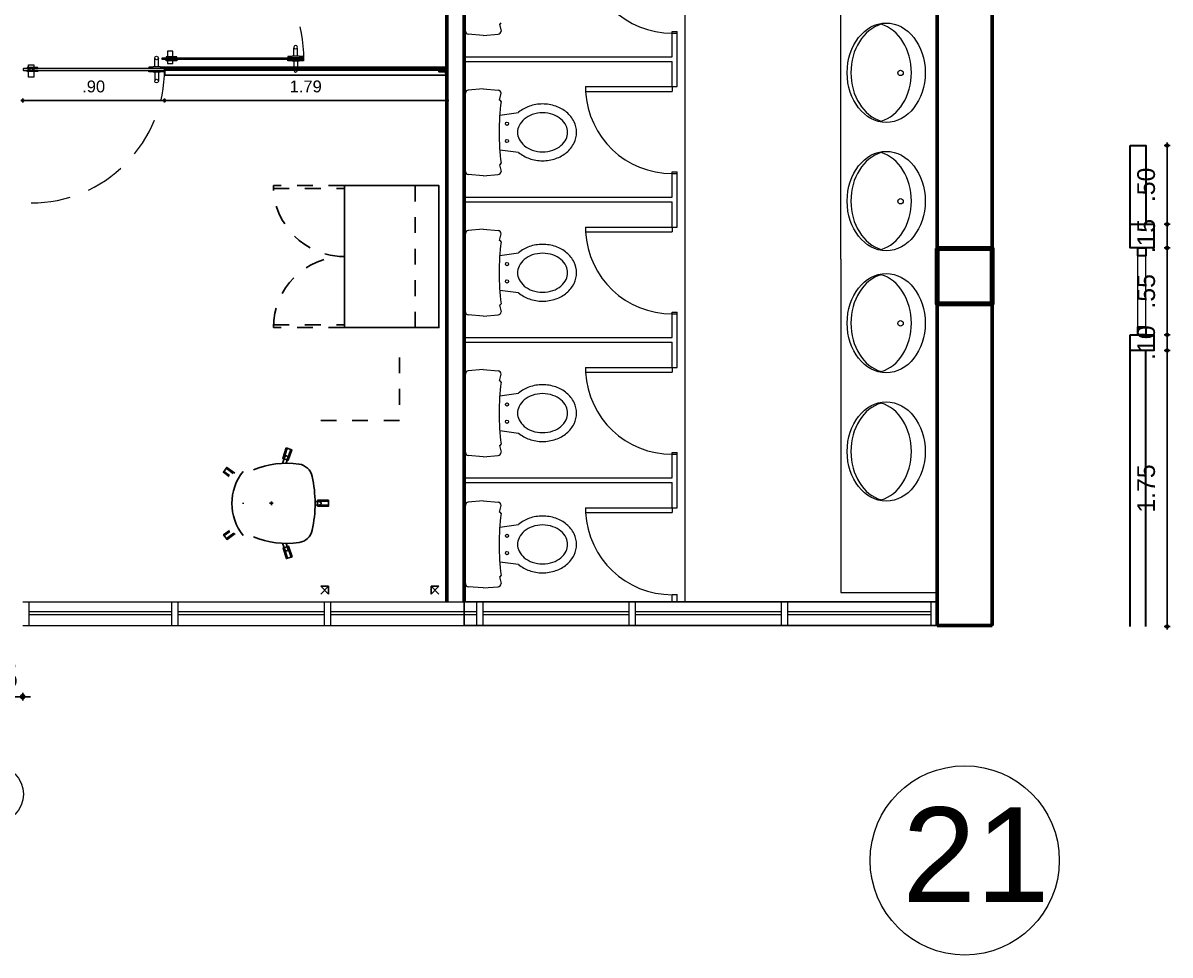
# Model space of a CAD drawing. Header units: millimetres. Extents: x -38 to 179, y -2 to 69.
# Drawn here: x 31.64 to 38.92, y 11.81 to 17.72 of the extents above; entities that cross this region are included whole.
import ezdxf

# ---------------------------------------------------------------- set-up
doc = ezdxf.new("R2010")
doc.units = ezdxf.units.MM
doc.linetypes.add('HIDDEN', pattern=[0.375, 0.25, -0.125])
doc.linetypes.add('HIDDEN2', pattern=[0.1875, 0.125, -0.0625])
doc.layers.get('0').update_dxf_attribs({"color": 255})
for name, color, linetype in [('0.05', 6, 'Continuous'), ('A_MOBILIARIO', 6, 'Continuous'), ('X_COTAS100', 6, 'Continuous'), ('X_COTAS200', 6, 'Continuous'), ('X_COTAS50', 6, 'Continuous')]:
    doc.layers.add(name, color=color, linetype=linetype)
for name, color, linetype, lineweight in [('00-Muros', 2, 'Continuous', 30), ('01 GRIS', 253, 'Continuous', 0), ('02 AZUL', 5, 'Continuous', 5), ('05 MAGENTA', 6, 'Continuous', 30), ('06 ROJO', 1, 'Continuous', 50), ('09 LETRA  EJES', 1, 'Continuous', 50), ('10 CIRCULO EJES', 5, 'Continuous', 15), ('12 COLUMNAS', 4, 'Continuous', 70), ('14 ANTEPECHO', 3, 'Continuous', 15), ('A-PLAN5', 195, 'Continuous', 9), ('A_MUEBLES FIJOS', 6, 'Continuous', 5), ('NOMEN', 1, 'Continuous', 0)]:
    doc.layers.add(name, color=color, linetype=linetype, lineweight=lineweight)
doc.styles.get("Standard").update_dxf_attribs({"font": 'arial.ttf'})
doc.styles.add('UNAL PLANEACION', font='arial.ttf')
doc.dimstyles.new('COTAS 100', dxfattribs={"dimscale": 100, "dimtxt": 0.0015, "dimasz": 0.00025, "dimexe": 0, "dimexo": 0.00025, "dimgap": 0.0005, "dimtad": 1, "dimzin": 4, "dimdsep": 46, "dimtxsty": 'UNAL PLANEACION', "dimblk": 'DIMBLK', "dimcen": 1, "dimse1": 1, "dimse2": 1, "dimclrd": 8, "dimclre": 8, "dimclrt": 256, "dimadec": 0, "dimazin": 1, "dimtfac": 1, "dimtix": 1, "dimtmove": 2, "dimatfit": 0, "dimldrblk": 'INDICE', "dimfxl": 1, "dimtolj": 1, "dimtzin": 0, "dimarcsym": 0})
doc.dimstyles.new('COTAS 50', dxfattribs={"dimscale": 50, "dimtxt": 0.0015, "dimasz": 0.00025, "dimexe": 0, "dimexo": 0.00025, "dimgap": 0.001, "dimtad": 1, "dimzin": 4, "dimdsep": 46, "dimtxsty": 'UNAL PLANEACION', "dimblk": 'DIMBLK', "dimcen": 1, "dimse1": 1, "dimse2": 1, "dimclrd": 8, "dimclre": 8, "dimclrt": 256, "dimadec": 0, "dimazin": 1, "dimtfac": 1, "dimtix": 1, "dimtmove": 2, "dimatfit": 0, "dimldrblk": 'INDICE', "dimfxl": 1, "dimtolj": 1, "dimtzin": 0, "dimarcsym": 0})
doc.dimstyles.new('COTAS 75', dxfattribs={"dimscale": 75, "dimtxt": 0.0015, "dimasz": 0.00025, "dimexe": 0, "dimexo": 0.00025, "dimgap": 0.001, "dimtad": 1, "dimzin": 4, "dimdsep": 46, "dimtxsty": 'UNAL PLANEACION', "dimblk": 'DIMBLK', "dimcen": 1, "dimse1": 1, "dimse2": 1, "dimclrd": 8, "dimclre": 8, "dimclrt": 256, "dimadec": 0, "dimazin": 1, "dimtfac": 1, "dimtix": 1, "dimtmove": 2, "dimatfit": 0, "dimldrblk": 'INDICE', "dimfxl": 1, "dimtolj": 1, "dimtzin": 0, "dimarcsym": 0})

# ---------------------------------------------------------------- blocks, each defined once
blk = doc.blocks.new('DIMBLK')
for p, q in [((0, 0), (-1, 0)), ((0, -1.8e-15), (0, 0.9999999999999982)), ((0, 0), (1, 0)), ((0, -1.8e-15), (0, -1.000000000000001))]:
    blk.add_line(p, q)
blk.add_circle((0, 0), 0.5)
blk = doc.blocks.new('*D82')
at = {"layer": 'Defpoints', "color": 0, "transparency": 16777216}
for p in [(31.29240493924408, 13.89745717959522), (31.6424049392499, 13.89745717959522), (31.6424049392499, 13.44632635346716)]:
    blk.add_point(p, dxfattribs=at)
at = {"layer": 'X_COTAS100', "color": 8, "lineweight": -2, "transparency": 16777216}
for p, q in [((31.26740493924408, 13.44632635346716), (31.24240493924408, 13.44632635346716)), ((31.29240493924408, 13.44632635346716), (31.6424049392499, 13.44632635346716)), ((31.6674049392499, 13.44632635346716), (31.6924049392499, 13.44632635346716))]:
    blk.add_line(p, q, dxfattribs=at)
at = {"layer": 'X_COTAS100', "color": 8, "lineweight": -2, "transparency": 16777216, "xscale": 0.025, "yscale": 0.025, "zscale": 0.025}
blk.add_blockref('DIMBLK', (31.29240493924408, 13.44632635346716), dxfattribs=at)
at = {"layer": 'X_COTAS100', "color": 8, "lineweight": -2, "transparency": 16777216, "xscale": 0.025, "yscale": 0.025, "zscale": 0.025, "rotation": 180}
blk.add_blockref('DIMBLK', (31.6424049392499, 13.44632635346716), dxfattribs=at)
at = {"layer": 'X_COTAS100', "transparency": 16777216, "insert": (31.46740493924699, 13.57296346124342), "char_height": 0.15, "attachment_point": 5, "style": 'UNAL PLANEACION'}
blk.add_mtext('\\A1;.35', dxfattribs=at)
blk = doc.blocks.new('INDICE')
blk.add_line((-0.1729636408933857, 3.14613411092e-05), (-1.172963640893385, 3.14613411092e-05))
blk.add_lwpolyline([(-0.5241745400111313, 0.8665636885945104), (-0.3756261582129809, 0.926771271267114), (0, 0), (-0.375963284729437, -0.9266345604041816), (-0.5244897537743328, -0.8663729410445171), (-0.1729636408933857, 3.14613411092e-05)], close=True)
blk = doc.blocks.new('*D115')
at = {"layer": 'Defpoints', "color": 0, "transparency": 16777216}
for p in [(32.54240493925863, 17.44745717958358), (34.33240493923768, 17.38745717958591), (34.33240493923768, 17.2263937911448)]:
    blk.add_point(p, dxfattribs=at)
at = {"layer": 'X_COTAS50', "color": 8, "lineweight": -2, "transparency": 16777216}
blk.add_line((32.55490493925863, 17.2263937911448), (34.31990493923767, 17.2263937911448), dxfattribs=at)
at = {"layer": 'X_COTAS50', "color": 8, "lineweight": -2, "transparency": 16777216, "xscale": 0.0125, "yscale": 0.0125, "zscale": 0.0125, "rotation": 180}
blk.add_blockref('DIMBLK', (32.54240493925863, 17.2263937911448), dxfattribs=at)
at = {"layer": 'X_COTAS50', "color": 8, "lineweight": -2, "transparency": 16777216, "xscale": 0.0125, "yscale": 0.0125, "zscale": 0.0125}
blk.add_blockref('DIMBLK', (34.33240493923768, 17.2263937911448), dxfattribs=at)
at = {"layer": 'X_COTAS50', "transparency": 16777216, "insert": (33.43740493924815, 17.31468676522393), "char_height": 0.075, "attachment_point": 5, "style": 'UNAL PLANEACION'}
blk.add_mtext('\\A1;1.79', dxfattribs=at)
blk = doc.blocks.new('*D116')
at = {"layer": 'Defpoints', "color": 0, "transparency": 16777216}
for p in [(31.64240493926445, 17.4224571795894), (32.54240493927318, 17.4224571795894), (31.64240493926445, 17.22639379115935)]:
    blk.add_point(p, dxfattribs=at)
at = {"layer": 'X_COTAS50', "color": 8, "lineweight": -2, "transparency": 16777216}
blk.add_line((32.52990493927318, 17.22639379115935), (31.65490493926445, 17.22639379115935), dxfattribs=at)
at = {"layer": 'X_COTAS50', "color": 8, "lineweight": -2, "transparency": 16777216, "xscale": 0.0125, "yscale": 0.0125, "zscale": 0.0125, "rotation": 180}
blk.add_blockref('DIMBLK', (31.64240493926445, 17.22639379115935), dxfattribs=at)
at = {"layer": 'X_COTAS50', "color": 8, "lineweight": -2, "transparency": 16777216, "xscale": 0.0125, "yscale": 0.0125, "zscale": 0.0125}
blk.add_blockref('DIMBLK', (32.54240493927318, 17.22639379115935), dxfattribs=at)
at = {"layer": 'X_COTAS50', "transparency": 16777216, "insert": (32.09240493926882, 17.31468676523848), "char_height": 0.075, "attachment_point": 5, "style": 'UNAL PLANEACION'}
blk.add_mtext('\\A1;.90', dxfattribs=at)
blk = doc.blocks.new('PUERTA VIDRIO BISAGRA PIVOTANTE SIN POZO')
at = {"true_color": 0xc7c8ca, "transparency": 33554687}
h = blk.add_hatch(color=9, dxfattribs=at)
h.dxf.hatch_style = 1
h.paths.add_polyline_path([(98304.51111752748, 103158.2518477188), (98304.51111752751, 103157.357665244), (98304.51225737507, 103157.3565253965), (98304.52137615538, 103157.3565253966), (98304.5225160029, 103157.3576652442), (98304.52251598852, 103158.2518296424), (98304.52137614097, 103158.2529694899), (98304.51225736066, 103158.2529694897)])
at = {"color": 136, "linetype": 'ByBlock'}
for p, q in [((98304.50427842831, 103158.22733278), (98304.50484835208, 103158.2279027038)), ((98304.50427842831, 103158.22732292), (98304.50484835208, 103158.2278928438)), ((98304.50427842943, 103158.1600817752), (98304.50427842831, 103158.22733278)), ((98304.50427842943, 103158.1600719153), (98304.50427842831, 103158.22732292)), ((98304.50484835208, 103158.2279027038), (98304.509977666, 103158.2279027038)), ((98304.50484835208, 103158.2278928438), (98304.509977666, 103158.2278928439)), ((98304.509977666, 103158.2279027038), (98304.50997766714, 103158.1595118516)), ((98304.509977666, 103158.2278928439), (98304.50997766714, 103158.1595019916)), ((98304.51111751358, 103158.2256131488), (98304.50997766604, 103158.2256131488)), ((98304.5236558365, 103158.225613149), (98304.52251598895, 103158.225613149)), ((98304.52251598804, 103158.2256131488), (98304.52365583558, 103158.2256131488)), ((98304.52365583561, 103158.2279027038), (98304.52365583448, 103158.1595118516)), ((98304.52365583561, 103158.2278928439), (98304.52365583448, 103158.1595019916)), ((98304.52878514954, 103158.2279027038), (98304.52365583561, 103158.2279027038)), ((98304.52878514954, 103158.2278928438), (98304.52365583561, 103158.2278928439)), ((98304.5293550733, 103158.22733278), (98304.52878514954, 103158.2279027038)), ((98304.5293550733, 103158.22732292), (98304.52878514954, 103158.2278928438)), ((98304.52935507218, 103158.1600817752), (98304.5293550733, 103158.22733278)), ((98304.52935507218, 103158.1600719153), (98304.5293550733, 103158.22732292)), ((98304.50484835322, 103158.1595118515), (98304.50427842943, 103158.1600817752)), ((98304.50484835322, 103158.1595019915), (98304.50427842943, 103158.1600719153)), ((98304.50997766714, 103158.1595118516), (98304.50484835322, 103158.1595118515)), ((98304.50997766714, 103158.1595019916), (98304.50484835322, 103158.1595019915)), ((98304.51111751463, 103158.1617816867), (98304.5099776671, 103158.1617816867)), ((98304.52365583756, 103158.1617816869), (98304.52251599001, 103158.1617816869)), ((98304.52251598699, 103158.1617816867), (98304.52365583452, 103158.1617816867)), ((98304.52365583448, 103158.1595118516), (98304.5287851484, 103158.1595118515)), ((98304.52365583448, 103158.1595019916), (98304.5287851484, 103158.1595019915)), ((98304.5287851484, 103158.1595118515), (98304.52935507218, 103158.1600817752)), ((98304.5287851484, 103158.1595019915), (98304.52935507218, 103158.1600719153))]:
    blk.add_line(p, q, dxfattribs=at)
blk.add_lwpolyline([(98304.54746001378, 103158.2198046591), (98304.54744622187, 103158.1847280152), (98304.46904550884, 103158.1847280152), (98304.46905930075, 103158.2198046591)], close=True, dxfattribs=at)
at = {"color": 0, "linetype": 'ByBlock'}
for points in [[(98304.51111752748, 103158.2518477188), (98304.51111752751, 103157.357665244), (98304.51225737507, 103157.3565253965), (98304.52137615538, 103157.3565253966), (98304.5225160029, 103157.3576652442), (98304.52251598852, 103158.2518296424), (98304.52137614097, 103158.2529694899), (98304.51225736066, 103158.2529694897)], [(98304.50883718499, 103157.356656207), (98304.50269639428, 103157.3566608775), (98304.50269639409, 103157.3838637623), (98304.50045132902, 103157.3838654674), (98304.50045132826, 103157.4294593821), (98304.50269639333, 103157.429457677), (98304.50269639313, 103157.4566585422), (98304.50883718384, 103157.4566585423), (98304.50883718499, 103157.3724609616)], [(98304.52479634137, 103157.3566562069), (98304.53093713209, 103157.3566608776), (98304.5309371319, 103157.3838637628), (98304.53318219696, 103157.383865468), (98304.5331821962, 103157.4294593826), (98304.53093713115, 103157.4294576774), (98304.53093713101, 103157.4566585427), (98304.5247963403, 103157.4566585425), (98304.52479634137, 103157.3724609619)]]:
    blk.add_lwpolyline(points, close=True, dxfattribs=at)
for points in [[(98304.50044269813, 103157.4180964778), (98304.44490609196, 103157.4180964769)], [(98304.50042538441, 103157.3953002958), (98304.44547419224, 103157.3953013001)], [(98304.53319082673, 103157.4180964784), (98304.5887274329, 103157.4180964793)], [(98304.5332081412, 103157.3953002963), (98304.58815933338, 103157.3953013025)]]:
    blk.add_lwpolyline(points, dxfattribs=at)
at = {"color": 136, "linetype": 'ByBlock'}
blk.add_circle((98304.51681675081, 103158.2022663371), 0.01, dxfattribs=at)
at = {"color": 0, "linetype": 'ByBlock'}
for centre in [(98304.44372698662, 103157.4066624238), (98304.5899065386, 103157.4066624262)]:
    blk.add_circle(centre, 0.01149468833451915, dxfattribs=at)
at = {"color": 8, "linetype": 'HIDDEN'}
blk.add_arc((98304.51681675081, 103158.2022663371), 0.845740940567339, 180, 270.309721198691, dxfattribs=at)
blk = doc.blocks.new('MB-ET-150x75')
at = {"layer": 'A_MOBILIARIO', "color": 9, "linetype": 'HIDDEN2', "ltscale": 0.1, "true_color": 0xc7c8ca}
for points in [[(1.450000000000031, 0.7499999999999147), (1.450000000000031, 0.6999999999999034)], [(1.500000000000043, 0.7499999999999147), (1.450000000000031, 0.6999999999999034)], [(1.450000000000031, 0.7499999999999147), (1.500000000000043, 0.6999999999999034)], [(1.500000000000043, 0.6999999999999034), (1.450000000000031, 0.6999999999999034)], [(1.450000000000031, 0.05000000000001137), (1.450000000000031, 2.842170943040401e-14)], [(1.500000000000043, 0.05000000000001137), (1.450000000000031, 0.05000000000001137)], [(1.500000000000043, 0), (1.450000000000031, 0.05000000000001137)], [(1.450000000000031, 0), (1.500000000000043, 0.05000000000001137)]]:
    blk.add_lwpolyline(points, dxfattribs=at)
at = {"layer": 'A_MOBILIARIO', "color": 252, "linetype": 'HIDDEN2', "ltscale": 0.25}
blk.add_lwpolyline([(-1.001376404019538e-08, 0.4999999973148306), (0.3999999899863269, 0.4999999973148306), (0.3999999899863269, 0)], dxfattribs=at)
blk = doc.blocks.new('MB-SO-PM')
at = {"layer": 'A_MOBILIARIO', "color": 252, "ltscale": 0.1}
for points in [[(-0.1720909425234822, 0.2664671786571589), (-0.1990069566205648, 0.303475571366107), (-0.2290354255107445, 0.2816360200427397), (-0.1916227277027645, 0.2301951266108802)], [(-0.2042201759004456, 0.2996840237370719), (-0.1782015953153007, 0.2639095645414713)], [(0.1905461159111326, 0.232646082586804), (0.2271258880895175, 0.2830459718117879), (0.1970759332883461, 0.3048559503157193), (0.169898834957479, 0.2674111368638208)], [(0.2022928827206556, 0.3010695368010303), (0.1760303182886958, 0.2648847751333037)], [(-0.2238222062308353, 0.2854275676717606), (-0.190230053210513, 0.2392397633991408)], [(0.2219089386571795, 0.2868323853264485), (0.1891509666215541, 0.2416982014999576)], [(-0.3481239485521996, -0.1016174727716148), (-0.2815445495165818, -0.07994827610532695)], [(-0.3406226136083603, -0.124665598653678), (-0.2740432145727425, -0.1029964019873901)], [(0.3413674423979671, -0.1224118605311162), (0.2747667428734246, -0.1008082200289735)], [(0.3488460834343527, -0.099356360951532), (0.2822453839098102, -0.0777527204493893)], [(-0.01093225660267194, -0.3624870757607965), (-0.01096672151774669, -0.2924701544326354)], [(0.01330585368398829, -0.362475144867588), (0.01327138876891354, -0.2924582235394269)]]:
    blk.add_lwpolyline(points, dxfattribs=at)
at = {"layer": 'A_MOBILIARIO'}
for points in [[(-0.004144696311186635, 0.1788785995506643, -0.001548918077187657), (0.003511105441049267, 0.1788873835756561, -0.001548918077187657)], [(0.2115709426780086, 0.1143900271032905, -0.1349154438245622), (0.248595768185254, -0.1747982744956147, -0.3138147414105739), (0.1707837227735638, -0.2584849761858337, -0.1066244513135087), (-0.1704132200983963, -0.2588764547746365, -0.313814741410574), (-0.2484170993383259, -0.1753685313526248, -0.134915443824279), (-0.212055981476766, 0.1139039709590435)]]:
    blk.add_lwpolyline(points, format="xyb", dxfattribs=at)
for points in [[(0.01151038710980856, 0), (-0.01151038710983698, 0)], [(0, 0.01151038710983698), (0, -0.01151038710980856)]]:
    blk.add_lwpolyline(points, dxfattribs=at)
at = {"layer": 'A_MOBILIARIO', "color": 252, "ltscale": 0.1}
for points in [[(-0.2540387788441478, -0.09426364313016933), (-0.2889514831127258, -0.1039347152608912, -1.057066184672294), (-0.2930225777166697, -0.0852707928175036), (-0.2534084100187499, -0.0704266846603332)], [(0.2533654856005114, -0.07022913469491954), (0.294857953219605, -0.08575646945016047, -1.057066184676254), (0.2871811595777842, -0.1032488292574243), (0.2540340068956368, -0.09408236966479677)], [(0.01088165477580105, -0.2767880019416253), (0.009556869386443623, -0.3069267842286507, -1.057066184677317), (-0.009451613091272293, -0.3050311560634711), (-0.01070443788023567, -0.27680963587364)]]:
    blk.add_lwpolyline(points, format="xyb", dxfattribs=at)
for points in [[(0.350835050647504, -0.09322468107497173), (0.2842343511229615, -0.07162104057283614), (0.2727777756603018, -0.1069398999055409), (0.3393784751848443, -0.1285435404076765)], [(-0.3386276108818151, -0.1307953174730656), (-0.2720482118462257, -0.1091261208067777), (-0.2835395522431554, -0.07381855728595355), (-0.3501189512787448, -0.0954877539522414)], [(0.01975205245656753, -0.3624719718104288), (0.01971758754146435, -0.2924550504822676), (-0.01741292029032593, -0.292473327489823), (-0.01737845537522276, -0.3624902488179842)]]:
    blk.add_lwpolyline(points, close=True, dxfattribs=at)
blk.add_arc((-2.40746209954068e-05, -0.0762406557427866), 0.3266864836900824, 51.68308272763041, 128.4483959479733, dxfattribs=at)
blk = doc.blocks.new('*U12')
at = {"layer": 'A_MOBILIARIO'}
blk.add_lwpolyline([(0, 0), (0.900000000000091, 0), (0.900000000000091, 0.5999999999999089), (0, 0.5999999999999089)], close=True, dxfattribs=at)
at = {"layer": 'A_MOBILIARIO', "linetype": 'HIDDEN', "ltscale": 0.1}
blk.add_lwpolyline([(0, 0.4500000000000455), (0.900000000000091, 0.4500000000000455)], dxfattribs=at)
at = {"layer": 'A_MOBILIARIO', "color": 252, "linetype": 'HIDDEN', "ltscale": 0.1}
for points in [[(0, 0), (0, -0.4499999999999886), (0.01800000000000068, -0.4499999999999886), (0.01800000000000068, 0)], [(0.8999999999999488, 0), (0.8999999999999488, -0.4499999999999886), (0.8819999999999482, -0.4499999999999886), (0.8819999999999482, 0)]]:
    blk.add_lwpolyline(points, close=True, dxfattribs=at)
at = {"layer": 'A_MOBILIARIO', "color": 252, "linetype": 'HIDDEN2'}
for centre, start, end in [((-2.842170943040401e-14, 0), 270.0000000000032, 0), ((0.8999999999999773, 0), 180, 269.9999999999968)]:
    blk.add_arc(centre, 0.4500000000000028, start, end, dxfattribs=at)
blk = doc.blocks.new('*D145')
at = {"layer": 'Defpoints', "color": 0, "ltscale": 0.2, "transparency": 16777216}
for p in [(38.76608163168724, 15.64126074441302), (38.90095514849422, 15.64126074441302), (38.76608163168724, 13.89126074441302)]:
    blk.add_point(p, dxfattribs=at)
at = {"layer": 'X_COTAS200', "color": 8, "lineweight": -2, "ltscale": 0.2, "transparency": 16777216}
blk.add_line((38.90095514849422, 13.91001074441303), (38.90095514849422, 15.62251074441302), dxfattribs=at)
at = {"layer": 'X_COTAS200', "color": 8, "lineweight": -2, "ltscale": 0.2, "transparency": 16777216, "xscale": 0.01875, "yscale": 0.01875, "zscale": 0.01875}
for p, rotation in [((38.90095514849422, 15.64126074441302), 90), ((38.90095514849422, 13.89126074441302), 270)]:
    blk.add_blockref('DIMBLK', p, dxfattribs=dict(at, rotation=rotation))
at = {"layer": 'X_COTAS200', "ltscale": 0.2, "transparency": 16777216, "insert": (38.76851568737552, 14.76626074441301), "char_height": 0.1125, "attachment_point": 5, "rotation": 90, "style": 'UNAL PLANEACION'}
blk.add_mtext('\\A1;1.75', dxfattribs=at)
blk = doc.blocks.new('*D146')
at = {"layer": 'Defpoints', "color": 0, "ltscale": 0.2, "transparency": 16777216}
for p in [(38.81608163169015, 15.74126074441885), (38.90095514849524, 15.74126074441885), (38.81608163169015, 15.64126074441302)]:
    blk.add_point(p, dxfattribs=at)
at = {"layer": 'X_COTAS200', "color": 8, "lineweight": -2, "ltscale": 0.2, "transparency": 16777216}
for p, q in [((38.90095514849524, 15.76001074441885), (38.90095514849524, 15.77876074441884)), ((38.90095514849524, 15.64126074441302), (38.90095514849524, 15.74126074441885)), ((38.90095514849524, 15.62251074441302), (38.90095514849524, 15.60376074441302))]:
    blk.add_line(p, q, dxfattribs=at)
at = {"layer": 'X_COTAS200', "color": 8, "lineweight": -2, "ltscale": 0.2, "transparency": 16777216, "xscale": 0.01875, "yscale": 0.01875, "zscale": 0.01875}
for p, rotation in [((38.90095514849524, 15.74126074441885), 270), ((38.90095514849524, 15.64126074441302), 90)]:
    blk.add_blockref('DIMBLK', p, dxfattribs=dict(at, rotation=rotation))
at = {"layer": 'X_COTAS200', "ltscale": 0.2, "transparency": 16777216, "insert": (38.76851568737654, 15.69126074441592), "char_height": 0.1125, "attachment_point": 5, "rotation": 90, "style": 'UNAL PLANEACION'}
blk.add_mtext('\\A1;.10', dxfattribs=at)
blk = doc.blocks.new('*D147')
at = {"layer": 'Defpoints', "color": 0, "ltscale": 0.2, "transparency": 16777216}
for p in [(38.81608163169015, 16.29126074443631), (38.90095514849467, 16.29126074443631), (38.81608163169015, 15.74126074441885)]:
    blk.add_point(p, dxfattribs=at)
at = {"layer": 'X_COTAS200', "color": 8, "lineweight": -2, "ltscale": 0.2, "transparency": 16777216}
blk.add_line((38.90095514849468, 15.76001074441885), (38.90095514849467, 16.27251074443631), dxfattribs=at)
at = {"layer": 'X_COTAS200', "color": 8, "lineweight": -2, "ltscale": 0.2, "transparency": 16777216, "xscale": 0.01875, "yscale": 0.01875, "zscale": 0.01875}
for p, rotation in [((38.90095514849467, 16.29126074443631), 90), ((38.90095514849468, 15.74126074441885), 270)]:
    blk.add_blockref('DIMBLK', p, dxfattribs=dict(at, rotation=rotation))
at = {"layer": 'X_COTAS200', "ltscale": 0.2, "transparency": 16777216, "insert": (38.76874590565702, 16.01626074442756), "char_height": 0.1125, "attachment_point": 5, "rotation": 90, "style": 'UNAL PLANEACION'}
blk.add_mtext('\\A1;.55', dxfattribs=at)
blk = doc.blocks.new('*D148')
at = {"layer": 'Defpoints', "color": 0, "ltscale": 0.2, "transparency": 16777216}
for p in [(38.81608163169015, 16.44126074443049), (38.9009551484957, 16.44126074443049), (38.81608163169015, 16.29126074443631)]:
    blk.add_point(p, dxfattribs=at)
at = {"layer": 'X_COTAS200', "color": 8, "lineweight": -2, "ltscale": 0.2, "transparency": 16777216}
for p, q in [((38.9009551484957, 16.46001074443049), (38.9009551484957, 16.47876074443049)), ((38.9009551484957, 16.29126074443631), (38.9009551484957, 16.44126074443049)), ((38.9009551484957, 16.27251074443631), (38.9009551484957, 16.25376074443631))]:
    blk.add_line(p, q, dxfattribs=at)
at = {"layer": 'X_COTAS200', "color": 8, "lineweight": -2, "ltscale": 0.2, "transparency": 16777216, "xscale": 0.01875, "yscale": 0.01875, "zscale": 0.01875}
for p, rotation in [((38.9009551484957, 16.44126074443049), 270), ((38.9009551484957, 16.29126074443631), 90)]:
    blk.add_blockref('DIMBLK', p, dxfattribs=dict(at, rotation=rotation))
at = {"layer": 'X_COTAS200', "ltscale": 0.2, "transparency": 16777216, "insert": (38.768515687377, 16.36626074443338), "char_height": 0.1125, "attachment_point": 5, "rotation": 90, "style": 'UNAL PLANEACION'}
blk.add_mtext('\\A1;.15', dxfattribs=at)
blk = doc.blocks.new('*D149')
at = {"layer": 'Defpoints', "color": 0, "ltscale": 0.2, "transparency": 16777216}
for p in [(38.76608163168724, 16.94126074443049), (38.90095514849513, 16.94126074443049), (38.76608163168724, 16.44126074443049)]:
    blk.add_point(p, dxfattribs=at)
at = {"layer": 'X_COTAS200', "color": 8, "lineweight": -2, "ltscale": 0.2, "transparency": 16777216}
blk.add_line((38.90095514849513, 16.46001074443049), (38.90095514849513, 16.92251074443049), dxfattribs=at)
at = {"layer": 'X_COTAS200', "color": 8, "lineweight": -2, "ltscale": 0.2, "transparency": 16777216, "xscale": 0.01875, "yscale": 0.01875, "zscale": 0.01875}
for p, rotation in [((38.90095514849513, 16.94126074443049), 90), ((38.90095514849513, 16.44126074443049), 270)]:
    blk.add_blockref('DIMBLK', p, dxfattribs=dict(at, rotation=rotation))
at = {"layer": 'X_COTAS200', "ltscale": 0.2, "transparency": 16777216, "insert": (38.76851568737644, 16.69126074443047), "char_height": 0.1125, "attachment_point": 5, "rotation": 90, "style": 'UNAL PLANEACION'}
blk.add_mtext('\\A1;.50', dxfattribs=at)

msp = doc.modelspace()

# ---------------------------------------------------------------- linework, layer by layer
for points in [[(37.44240493923826, 13.89745717959522), (37.79240493924408, 13.89745717959522), (37.79240493924408, 21.31245717958882), (37.44240493923826, 21.31245717958882)], [(34.44240493923826, 13.89745717959522), (37.44240493923826, 13.89745717959522), (37.44240493923826, 14.0474571795894), (34.44240493923826, 14.0474571795894)]]:
    msp.add_lwpolyline(points, close=True)
at = {"layer": '0.05', "color": 150}
for points in [[(32.54286219691676, 17.43745717958882), (32.54286219691676, 17.38745717958591), (34.33240493923768, 17.38745717958591), (34.33240493923768, 17.43745717958882)], [(34.28240493923477, 17.43745717958882), (34.33240493923768, 17.43745717958882), (34.33240493923768, 17.38745717958591), (34.32740493923302, 17.38745717958591), (34.32240493924292, 17.40745717957543), (34.28240493923477, 17.40745717957543), (34.28240493923477, 17.41745717958474), (34.32240493922836, 17.41745717958474), (34.32240493922836, 17.42745717957951), (34.28240493923477, 17.42745717957951)]]:
    msp.add_lwpolyline(points, close=True, dxfattribs=at)
at = {"layer": '0.05', "color": 6}
for points in [[(33.74286219691385, 17.4174571795993), (32.54286219691676, 17.4174571795993), (32.54286219691676, 17.42745717959406), (33.74286219691385, 17.42745717959406), (33.74286219691385, 17.4174571795993)], [(34.31836510213725, 17.4174571795993), (33.74286219691385, 17.4174571795993), (33.74286219691385, 17.42745717959406), (34.31836510213725, 17.42745717959406), (34.31836510213725, 17.4174571795993)]]:
    msp.add_lwpolyline(points, dxfattribs=at)
at = {"layer": '00-Muros'}
msp.add_line((38.66608163168141, 13.89126074441302), (38.66608163168141, 15.74126074441884), dxfattribs=at)
for points in [[(38.66608163168141, 16.44126074443048), (38.81608163169014, 16.44126074443048), (38.81608163169014, 16.2912607444363), (38.66608163168141, 16.2912607444363), (38.66608163168141, 16.94126074443048)], [(38.66608163168141, 16.94126074443048), (38.76608163168723, 16.94126074443048), (38.76608163168723, 16.44126074443048)], [(38.66608163168141, 15.74126074441884), (38.81608163169014, 15.74126074441884), (38.81608163169014, 15.64126074441302), (38.66608163168141, 15.64126074441302)], [(38.76608163168723, 13.89126074441302), (38.76608163168723, 15.64126074441302)]]:
    msp.add_lwpolyline(points, dxfattribs=at)
at = {"layer": '01 GRIS'}
msp.add_line((35.84240493924699, 19.07745717958824), (35.84240493924699, 14.0474571795894), dxfattribs=at)
at = {"layer": '02 AZUL'}
for p, q in [((36.83240493923768, 16.22095506214464), (36.83240493923768, 18.60245717959697)), ((34.45017342097526, 17.66633806228856), (34.45017342097526, 18.16191237736712)), ((34.66716461237047, 17.70921988457485), (34.67617342098492, 17.66633806228856)), ((34.56317342097282, 17.63812521982982), (34.46843030612035, 17.64641416832092)), ((34.56317342097282, 17.63812521982982), (34.65791653583983, 17.64641416832092)), ((35.76240493924524, 17.66396508505204), (35.79240493924408, 17.66396508505204)), ((35.76240493924524, 17.5039650850631), (35.76240493924524, 17.66396508505204)), ((35.76240493924524, 17.5039650850631), (35.76240493924524, 17.65396508505728)), ((35.76240493924524, 17.65396508505728), (35.79240493924408, 17.65396508505728)), ((35.79240493924408, 17.31396508506077), (35.79240493924408, 17.66396508505204)), ((35.79240493924408, 17.5039650850631), (35.79240493924408, 17.65396508505728)), ((34.44240493923826, 17.5039650850631), (35.76240493924524, 17.5039650850631)), ((34.44240493923826, 17.47396508506426), (35.76240493924524, 17.47396508506426)), ((35.76240493924524, 17.31396508506077), (35.76240493924524, 17.47396508506426)), ((34.45017342097526, 16.77633806228914), (34.45017342097526, 17.2719123773677)), ((34.56317342097282, 17.30012521982644), (34.46843030612035, 17.29183627133534)), ((34.56317342097282, 17.30012521982644), (34.65791653583983, 17.29183627133534)), ((34.66716461237047, 17.22903055508141), (34.67617342098492, 17.2719123773677)), ((35.21240493924233, 17.31396508506077), (35.76240493924524, 17.31396508506077)), ((35.21240493924233, 17.31396508506077), (35.21240493924233, 17.28396508506194)), ((35.21240493924233, 17.28396508506194), (35.76240493924524, 17.28396508506194)), ((35.76240493924524, 17.31396508506077), (35.79240493924408, 17.31396508506077)), ((35.76240493924524, 17.31396508506077), (35.76240493924524, 17.28396508506194)), ((34.66794340419983, 17.134125219829), (34.78610664921689, 17.15014368810444)), ((34.66794340419983, 16.91412521982784), (34.78610664921689, 16.8981067515524)), ((34.66716461237047, 16.81921988457543), (34.67617342098492, 16.77633806228914)), ((34.56317342097282, 16.7481252198304), (34.46843030612035, 16.7564141683215)), ((34.56317342097282, 16.7481252198304), (34.65791653583983, 16.7564141683215)), ((35.76240493924524, 16.77396508505262), (35.79240493924408, 16.77396508505262)), ((35.76240493924524, 16.61396508506368), (35.76240493924524, 16.77396508505262)), ((35.76240493924524, 16.61396508506368), (35.76240493924524, 16.76396508505786)), ((35.76240493924524, 16.76396508505786), (35.79240493924408, 16.76396508505786)), ((35.79240493924408, 16.42396508506135), (35.79240493924408, 16.77396508505262)), ((35.79240493924408, 16.61396508506368), (35.79240493924408, 16.76396508505786)), ((34.44240493923826, 16.61396508506368), (35.76240493924524, 16.61396508506368)), ((34.44240493923826, 16.58396508506485), (35.76240493924524, 16.58396508506485)), ((35.76240493924524, 16.42396508506135), (35.76240493924524, 16.58396508506485)), ((34.45017342097526, 15.88633806228972), (34.45017342097526, 16.38191237736828)), ((34.56317342097282, 16.41012521982702), (34.46843030612035, 16.40183627133592)), ((34.56317342097282, 16.41012521982702), (34.65791653583983, 16.40183627133592)), ((34.66716461237047, 16.33903055508199), (34.67617342098492, 16.38191237736828)), ((35.21240493924233, 16.42396508506135), (35.76240493924524, 16.42396508506135)), ((35.21240493924233, 16.42396508506135), (35.21240493924233, 16.39396508506252)), ((35.21240493924233, 16.39396508506252), (35.76240493924524, 16.39396508506252)), ((35.76240493924524, 16.42396508506135), (35.79240493924408, 16.42396508506135)), ((35.76240493924524, 16.42396508506135), (35.76240493924524, 16.39396508506252)), ((34.66794340419983, 16.24412521982958), (34.78610664921689, 16.26014368810502)), ((36.83240493923768, 16.22095506214464), (36.83240493923768, 14.10745717958707)), ((34.66794340419983, 16.02412521982842), (34.78610664921689, 16.00810675155299)), ((34.56317342097282, 15.85812521983098), (34.46843030612035, 15.86641416832208)), ((34.56317342097282, 15.85812521983098), (34.65791653583983, 15.86641416832208)), ((34.66716461237047, 15.92921988457601), (34.67617342098492, 15.88633806228972)), ((35.76240493924524, 15.88396508505321), (35.79240493924408, 15.88396508505321)), ((35.76240493924524, 15.72396508506426), (35.76240493924524, 15.88396508505321)), ((35.76240493924524, 15.72396508506426), (35.76240493924524, 15.87396508505844)), ((35.76240493924524, 15.87396508505844), (35.79240493924408, 15.87396508505844)), ((35.79240493924408, 15.53396508506194), (35.79240493924408, 15.88396508505321)), ((35.79240493924408, 15.72396508506426), (35.79240493924408, 15.87396508505844)), ((34.44240493923826, 15.72396508506426), (35.76240493924524, 15.72396508506426)), ((34.44240493923826, 15.69396508505088), (35.76240493924524, 15.69396508505088)), ((35.76240493924524, 15.53396508506194), (35.76240493924524, 15.69396508505088)), ((34.56317342097282, 15.52012521982761), (34.46843030612035, 15.51183627133651)), ((34.56317342097282, 15.52012521982761), (34.65791653583983, 15.51183627133651)), ((35.21240493924233, 15.53396508506194), (35.76240493924524, 15.53396508506194)), ((35.21240493924233, 15.53396508506194), (35.21240493924233, 15.5039650850631)), ((35.21240493924233, 15.5039650850631), (35.76240493924524, 15.5039650850631)), ((35.76240493924524, 15.53396508506194), (35.79240493924408, 15.53396508506194)), ((35.76240493924524, 15.53396508506194), (35.76240493924524, 15.5039650850631)), ((34.45017342097526, 14.99633806229031), (34.45017342097526, 15.49191237736886)), ((34.66716461237047, 15.44903055508257), (34.67617342098492, 15.49191237736886)), ((34.66794340419983, 15.35412521983017), (34.78610664921689, 15.3701436881056)), ((34.66794340419983, 15.134125219829), (34.78610664921689, 15.11810675155357)), ((34.66716461237047, 15.0392198845766), (34.67617342098492, 14.99633806229031)), ((35.76240493924524, 14.99396508505379), (35.79240493924408, 14.99396508505379)), ((35.76240493924524, 14.83396508506485), (35.76240493924524, 14.99396508505379)), ((35.79240493924408, 14.64396508506252), (35.79240493924408, 14.99396508505379)), ((34.56317342097282, 14.96812521983156), (34.46843030612035, 14.97641416832266)), ((34.56317342097282, 14.96812521983156), (34.65791653583983, 14.97641416832266)), ((35.76240493924524, 14.83396508506485), (35.76240493924524, 14.98396508505903)), ((35.76240493924524, 14.98396508505903), (35.79240493924408, 14.98396508505903)), ((35.79240493924408, 14.83396508506485), (35.79240493924408, 14.98396508505903)), ((34.44240493923826, 14.83396508506485), (35.76240493924524, 14.83396508506485)), ((34.44240493923826, 14.80396508505146), (35.76240493924524, 14.80396508505146)), ((35.76240493924524, 14.64396508506252), (35.76240493924524, 14.80396508505146)), ((34.45017342097526, 14.1638474474712), (34.45017342097526, 14.65942176256431)), ((34.56317342097282, 14.68763460502305), (34.46843030612035, 14.6793456565174)), ((34.56317342097282, 14.68763460502305), (34.65791653583983, 14.6793456565174)), ((34.66716461237047, 14.61653994027802), (34.67617342098492, 14.65942176256431)), ((35.21240493924233, 14.64396508506252), (35.76240493924524, 14.64396508506252)), ((35.21240493924233, 14.64396508506252), (35.21240493924233, 14.61396508506368)), ((35.76240493924524, 14.64396508506252), (35.79240493924408, 14.64396508506252)), ((35.76240493924524, 14.64396508506252), (35.76240493924524, 14.61396508506368)), ((35.21240493924233, 14.61396508506368), (35.76240493924524, 14.61396508506368)), ((34.66794340419983, 14.52163460502561), (34.78610664921689, 14.53765307330104)), ((34.66794340419983, 14.30163460502445), (34.78610664921689, 14.28561613673446)), ((34.66716461237047, 14.20672926977204), (34.67617342098492, 14.1638474474712)), ((34.56317342097282, 14.13563460501246), (34.46843030612035, 14.14392355351811)), ((34.56317342097282, 14.13563460501246), (34.65791653583983, 14.14392355351811)), ((32.5890716059057, 13.89745717959522), (32.5890716059057, 14.0474571795894)), ((32.62907160591385, 13.89745717959522), (32.62907160591385, 14.0474571795894)), ((33.55573827258013, 13.89745717959522), (33.55573827258013, 14.0474571795894)), ((33.59573827257373, 13.89745717959522), (33.59573827257373, 14.0474571795894)), ((34.52240493924, 13.89745717959522), (34.52240493924, 14.0474571795894)), ((34.56240493924815, 13.89745717959522), (34.56240493924815, 14.0474571795894)), ((35.48907160591443, 13.89745717959522), (35.48907160591443, 14.0474571795894)), ((35.52907160590803, 13.89745717959522), (35.52907160590803, 14.0474571795894)), ((35.76240493924524, 14.0474571795894), (35.76240493924524, 14.09396508505961)), ((35.76240493924524, 14.09396508505961), (35.79240493924408, 14.09396508505961)), ((35.79240493924408, 14.0474571795894), (35.79240493924408, 14.09396508505961)), ((36.45573827257431, 13.89745717959522), (36.45573827257431, 14.0474571795894)), ((36.49573827258246, 13.89745717959522), (36.49573827258246, 14.0474571795894)), ((31.6824049392435, 13.98745717959173), (32.5890716059057, 13.98745717959173)), ((32.62907160591385, 13.98745717959173), (33.55573827258013, 13.98745717959173)), ((33.59573827257373, 13.98745717959173), (34.52240493924, 13.98745717959173)), ((34.56240493924815, 13.98745717959173), (35.48907160591443, 13.98745717959173)), ((35.52907160590803, 13.98745717959173), (36.45573827257431, 13.98745717959173)), ((36.49573827258246, 13.98745717959173), (37.40240493924466, 13.98745717959173)), ((31.6824049392435, 13.96745717958765), (32.5890716059057, 13.96745717958765)), ((32.62907160591385, 13.96745717958765), (33.55573827258013, 13.96745717958765)), ((33.59573827257373, 13.96745717958765), (34.52240493924, 13.96745717958765)), ((34.56240493924815, 13.96745717958765), (35.48907160591443, 13.96745717958765)), ((35.52907160590803, 13.96745717958765), (36.45573827257431, 13.96745717958765)), ((36.49573827258246, 13.96745717958765), (37.40240493924466, 13.96745717958765))]:
    msp.add_line(p, q, dxfattribs=at)
for points in [[(35.15517342097701, 17.02412521982842, 0.1155184505416777), (35.13943709771956, 17.09132803300963, 0.1039906199515697), (35.09210758370864, 17.151404440443, 0.09098556212590243), (35.02390955248666, 17.1899841050581, 0.08352995077362717), (34.9398531840543, 17.20412521983599, 0.08352995077362299), (34.85579681562194, 17.1899841050581, 0.09098556212590402), (34.78759878438541, 17.151404440443, 0.002627711285536322), (34.78610664921689, 17.15014368810444, 0.1155184505416809)], [(34.78610664921689, 16.8981067515524, 0.002627711285496468), (34.78759878438541, 16.89684599921384, 0.09098556212590238), (34.85579681562194, 16.85826633459874, 0.0835299507736262), (34.9398531840543, 16.84412521983541, 0.08352995077362484), (35.02390955248666, 16.85826633459874, 0.0909855621259006), (35.09210758370864, 16.89684599921384, 0.1039906199515717), (35.13943709771956, 16.95692240664721, 0.1155184505416763), (35.15517342097701, 17.02412521982842, 0.1155184505416777)], [(35.15517342097701, 16.134125219829, 0.1155184505416777), (35.13943709771956, 16.20132803301021, 0.1039906199515697), (35.09210758370864, 16.26140444044358, 0.09098556212590243), (35.02390955248666, 16.29998410505868, 0.08352995077362717), (34.9398531840543, 16.31412521983657, 0.08352995077362299), (34.85579681562194, 16.29998410505868, 0.09098556212590402), (34.78759878438541, 16.26140444044358, 0.002627711285536322), (34.78610664921689, 16.26014368810502, 0.1155184505416809)], [(34.78610664921689, 16.00810675155299, 0.002627711285496468), (34.78759878438541, 16.00684599921442, 0.09098556212590238), (34.85579681562194, 15.96826633459932, 0.0835299507736262), (34.9398531840543, 15.95412521983599, 0.08352995077362484), (35.02390955248666, 15.96826633459932, 0.0909855621259006), (35.09210758370864, 16.00684599921442, 0.1039906199515717), (35.13943709771956, 16.06692240664779, 0.1155184505416763), (35.15517342097701, 16.134125219829, 0.1155184505416777)], [(35.15517342097701, 15.24412521982958, 0.1155184505416777), (35.13943709771956, 15.3113280330108, 0.1039906199515697), (35.09210758370864, 15.37140444044417, 0.09098556212590243), (35.02390955248666, 15.40998410505927, 0.08352995077362717), (34.9398531840543, 15.4241252198226, 0.08352995077362299), (34.85579681562194, 15.40998410505927, 0.09098556212590402), (34.78759878438541, 15.37140444044417, 0.002627711285536322), (34.78610664921689, 15.3701436881056, 0.1155184505416809)], [(34.78610664921689, 15.11810675155357, 0.002627711285496468), (34.78759878438541, 15.116845999215, 0.09098556212590238), (34.85579681562194, 15.0782663345999, 0.0835299507736262), (34.9398531840543, 15.06412521983657, 0.08352995077362484), (35.02390955248666, 15.0782663345999, 0.0909855621259006), (35.09210758370864, 15.116845999215, 0.1039906199515717), (35.13943709771956, 15.17692240664837, 0.1155184505416763), (35.15517342097701, 15.24412521982958, 0.1155184505416777)], [(35.15517342097701, 14.41163460502503, 0.1155184505416777), (35.13943709771956, 14.47883741820624, 0.1039906199515697), (35.09210758370864, 14.53891382563961, 0.09098556212590243), (35.02390955248666, 14.57749349025471, 0.08352995077362717), (34.9398531840543, 14.59163460501804, 0.08352995077362299), (34.85579681562194, 14.57749349025471, 0.09098556212590402), (34.78759878438541, 14.53891382563961, 0.002627711285536322), (34.78610664921689, 14.53765307330104, 0.1155184505416809)], [(34.78610664921689, 14.28561613673446, 0.002627711285496468), (34.78759878438541, 14.28435538441045, 0.09098556212590238), (34.85579681562194, 14.2457757197808, 0.0835299507736262), (34.9398531840543, 14.23163460501746, 0.08352995077362484), (35.02390955248666, 14.2457757197808, 0.0909855621259006), (35.09210758370864, 14.28435538441045, 0.1039906199515717), (35.13943709771956, 14.34443179182927, 0.1155184505416763), (35.15517342097701, 14.41163460502503, 0.1155184505416777)]]:
    msp.add_lwpolyline(points, format="xyb", dxfattribs=at)
for points in [[(35.09886597022523, 17.02412521982842, 0.1155184505416777), (35.08898353380027, 17.06632869505484, 0.1039906199515698), (35.05599340147273, 17.10820380558653, 0.09098556212590182), (35.00548538133262, 17.13677622098112, 0.08352995077362693), (34.9398531840543, 17.14781776906966, 0.08352995077362269), (34.87422098677598, 17.13677622098112, 0.09098556212590381), (34.82371296662131, 17.10820380558653, 0.1039906199515692), (34.79072283430833, 17.06632869505484, 0.1155184505416808), (34.78084039788337, 17.02412521982842, 0.1155184505416809), (34.79072283430833, 16.981921744602, 0.1039906199515687), (34.82371296662131, 16.94004663408487, 0.09098556212590164), (34.87422098677598, 16.91147421867572, 0.08352995077362672), (34.9398531840543, 16.90043267058718, 0.08352995077362499), (35.00548538133262, 16.91147421867572, 0.09098556212590095), (35.05599340147273, 16.94004663408487, 0.1039906199515719), (35.08898353380027, 16.981921744602, 0.115518450541677)], [(35.09886597022523, 16.134125219829, 0.1155184505416777), (35.08898353380027, 16.17632869505542, 0.1039906199515698), (35.05599340147273, 16.21820380558711, 0.09098556212590182), (35.00548538133262, 16.2467762209817, 0.08352995077362693), (34.9398531840543, 16.25781776907024, 0.08352995077362269), (34.87422098677598, 16.2467762209817, 0.09098556212590381), (34.82371296662131, 16.21820380558711, 0.1039906199515692), (34.79072283430833, 16.17632869505542, 0.1155184505416808), (34.78084039788337, 16.134125219829, 0.1155184505416809), (34.79072283430833, 16.09192174460259, 0.1039906199515687), (34.82371296662131, 16.05004663408545, 0.09098556212590164), (34.87422098677598, 16.0214742186763, 0.08352995077362672), (34.9398531840543, 16.01043267058776, 0.08352995077362499), (35.00548538133262, 16.0214742186763, 0.09098556212590095), (35.05599340147273, 16.05004663408545, 0.1039906199515719), (35.08898353380027, 16.09192174460259, 0.115518450541677)], [(35.09886597022523, 15.24412521982958, 0.1155184505416777), (35.08898353380027, 15.286328695056, 0.1039906199515698), (35.05599340147273, 15.32820380557314, 0.09098556212590182), (35.00548538133262, 15.35677622098228, 0.08352995077362693), (34.9398531840543, 15.36781776907083, 0.08352995077362269), (34.87422098677598, 15.35677622098228, 0.09098556212590381), (34.82371296662131, 15.32820380557314, 0.1039906199515692), (34.79072283430833, 15.286328695056, 0.1155184505416808), (34.78084039788337, 15.24412521982958, 0.1155184505416809), (34.79072283430833, 15.20192174460317, 0.1039906199515687), (34.82371296662131, 15.16004663408603, 0.09098556212590164), (34.87422098677598, 15.13147421867689, 0.08352995077362672), (34.9398531840543, 15.12043267058834, 0.08352995077362499), (35.00548538133262, 15.13147421867689, 0.09098556212590095), (35.05599340147273, 15.16004663408603, 0.1039906199515719), (35.08898353380027, 15.20192174460317, 0.115518450541677)], [(35.09886597022523, 14.41163460502503, 0.1155184505416777), (35.08898353380027, 14.45383808023689, 0.1039906199515698), (35.05599340147273, 14.49571319076858, 0.09098556212590182), (35.00548538133262, 14.52428560617773, 0.08352995077362693), (34.9398531840543, 14.53532715426627, 0.08352995077362269), (34.87422098677598, 14.52428560617773, 0.09098556212590381), (34.82371296662131, 14.49571319076858, 0.1039906199515692), (34.79072283430833, 14.45383808023689, 0.1155184505416808), (34.78084039788337, 14.41163460502503, 0.1155184505416809), (34.79072283430833, 14.36943112979861, 0.1039906199515687), (34.82371296662131, 14.32755601926692, 0.09098556212590164), (34.87422098677598, 14.29898360387233, 0.08352995077362672), (34.9398531840543, 14.28794205578379, 0.08352995077362499), (35.00548538133262, 14.29898360387233, 0.09098556212590095), (35.05599340147273, 14.32755601926692, 0.1039906199515719), (35.08898353380027, 14.36943112979861, 0.115518450541677)]]:
    msp.add_lwpolyline(points, format="xyb", close=True, dxfattribs=at)
for points in [[(31.6824049392435, 13.89745717959522), (31.6824049392435, 14.0474571795894)], [(36.83240493923768, 14.10745717958707), (37.44240493923826, 14.10745717958707)], [(37.40240493924466, 14.0474571795894), (37.40240493924466, 13.89745717959522)]]:
    msp.add_lwpolyline(points, dxfattribs=at)
for centre, radius in [((37.21005044932645, 17.40095685490451), 0.01716756416631142), ((34.71390634610543, 17.0788997495074), 0.01026472138200107), ((34.71390634610543, 16.96935069014944), 0.01026472138200107), ((37.21005044932645, 16.58727460780574), 0.01716756416631142), ((34.71390634610543, 16.18889974950798), 0.01026472138200107), ((34.71390634610543, 16.07935069015002), 0.01026472138200107), ((37.21005044932645, 15.81321528119952), 0.01716756416631142), ((34.71390634610543, 15.29889974950856), 0.01026472138200107), ((34.71390634610543, 15.1893506901506), 0.01026472138200107), ((34.71390634610543, 14.46640913470401), 0.01026472138200107), ((34.71390634610543, 14.3568600753315), 0.01026472138200107)]:
    msp.add_circle(centre, radius, dxfattribs=at)
for centre, radius, start, end in [((35.76240493924524, 18.20396508506019), 0.5508175741568136, 183.1221304624032, 270), ((34.66680915301367, 17.71858888385395), 0.009375739910986296, 272.1727568852928, 357.1653615947731), ((34.47017342097934, 17.66633806228856), 0.02, 180, 265.0000000001269), ((34.65617342098085, 17.66633806228856), 0.02, 274.9999999998731, 0), ((34.47017342097934, 17.2719123773677), 0.02, 94.99999999987311, 180), ((34.65617342098085, 17.2719123773677), 0.02, 0, 85.00000000012689), ((35.76240493924524, 17.31396508506077), 0.5508175741568136, 183.1221304624032, 270), ((36.27084008764177, 17.02412521982842), 1.606666666666779, 172.9929367101232, 187.0070632898768), ((34.66680915301367, 17.2196615558023), 0.009375739910986296, 2.834638405226908, 87.82724311470723), ((34.66680915301367, 16.82858888385454), 0.009375739910986296, 272.1727568852928, 357.1653615947731), ((34.47017342097934, 16.77633806228914), 0.02, 180, 265.0000000001269), ((34.65617342098085, 16.77633806228914), 0.02, 274.9999999998731, 0), ((34.47017342097934, 16.38191237736828), 0.02, 94.99999999987311, 180), ((34.65617342098085, 16.38191237736828), 0.02, 0, 85.00000000012689), ((35.76240493924524, 16.42396508506135), 0.5508175741568136, 183.1221304624032, 270), ((36.27084008764177, 16.134125219829), 1.606666666666779, 172.9929367101232, 187.0070632898768), ((34.66680915301367, 16.32966155580289), 0.009375739910986296, 2.834638405226908, 87.82724311470723), ((34.66680915301367, 15.93858888385512), 0.009375739910986296, 272.1727568852928, 357.1653615947731), ((34.47017342097934, 15.88633806228972), 0.02, 180, 265.0000000001269), ((34.65617342098085, 15.88633806228972), 0.02, 274.9999999998731, 0), ((34.47017342097934, 15.49191237736886), 0.02, 94.99999999987311, 180), ((34.65617342098085, 15.49191237736886), 0.02, 0, 85.00000000012689), ((35.76240493924524, 15.53396508506194), 0.5508175741568136, 183.1221304624032, 270), ((36.27084008764177, 15.24412521982958), 1.606666666666779, 172.9929367101232, 187.0070632898768), ((34.66680915301367, 15.43966155580347), 0.009375739910986296, 2.834638405226908, 87.82724311470723), ((34.47017342097934, 14.99633806229031), 0.02, 180, 265.0000000001269), ((34.65617342098085, 14.99633806229031), 0.02, 274.9999999998731, 0), ((34.66680915301367, 15.0485888838557), 0.009375739910986296, 272.1727568852928, 357.1653615947731), ((34.47017342097934, 14.65942176256431), 0.02, 94.99999999987311, 180), ((34.65617342098085, 14.65942176256431), 0.02, 0, 85.00000000012689), ((36.27084008764177, 14.41163460502503), 1.606666666666779, 172.9929367101232, 187.0070632898768), ((34.66680915301367, 14.60717094098436), 0.009375739910986296, 2.834638405226908, 87.82724311470723), ((35.76240493924524, 14.64396508506252), 0.5508175741568136, 183.1221304624032, 270), ((34.66680915301367, 14.21609826905114), 0.009375739910986296, 272.1727568852928, 357.1653615947731), ((34.47017342097934, 14.1638474474712), 0.02, 180, 265.0000000001269), ((34.65617342098085, 14.1638474474712), 0.02, 274.9999999998731, 0)]:
    msp.add_arc(centre, radius, start, end, dxfattribs=at)
for centre in [(37.11918633342248, 17.40244831223026), (37.11918633342248, 16.58876606513149), (37.11918633342248, 15.81470673852527), (37.11918633342248, 15.00102449144106)]:
    msp.add_ellipse(centre, major_axis=(7.715274834628356e-17, 0.3150000000000013), ratio=0.7857142857142886, dxfattribs=at)
for centre, start_param, end_param in [((37.14268392667691, 17.40244831223026), 0.2257002037301241, 2.915892449859669), ((37.03190844005258, 17.40244831223026), 3.367292857314868, 6.057485103449462), ((37.14268392667691, 16.58876606513149), 0.2257002037301241, 2.915892449859669), ((37.03190844005258, 16.58876606513149), 3.367292857314868, 6.057485103449462), ((37.14268392667691, 15.81470673852527), 0.2257002037301241, 2.915892449859669), ((37.03190844005258, 15.81470673852527), 3.367292857314868, 6.057485103449462), ((37.14268392667691, 15.00102449144106), 0.2257002037301241, 2.915892449859669), ((37.03190844005258, 15.00102449144106), 3.367292857314868, 6.057485103449462)]:
    msp.add_ellipse(centre, major_axis=(7.715274834628356e-17, 0.3150000000000013), ratio=0.7857142857142886, start_param=start_param, end_param=end_param, dxfattribs=at)
at = {"layer": '05 MAGENTA'}
for points in [[(38.71608163168432, 16.24126074441884), (38.71608163168432, 16.2912607444363), (38.76608163168723, 16.2912607444363), (38.76608163168723, 16.24126074441884)], [(38.71608163168432, 15.74126074441884), (38.71608163168432, 15.7912607444363), (38.76608163168723, 15.7912607444363), (38.76608163168723, 15.74126074441884)]]:
    msp.add_lwpolyline(points, close=True, dxfattribs=at)
at = {"layer": '06 ROJO'}
for p, q in [((37.79240493924408, 16.28745717959464), (37.79240493924408, 21.43236324397367)), ((37.44240493923826, 20.82745717958824), (37.44240493923826, 13.89745717959522)), ((34.44240493923826, 14.0474571795894), (34.44240493923826, 19.07745717958824)), ((34.44240493923826, 14.73745717959173), (34.44240493923826, 18.0074571795958)), ((37.79240493924408, 13.89745717959522), (37.79240493924408, 15.93745717958882)), ((37.44240493923826, 13.89745717959522), (37.79240493924408, 13.89745717959522))]:
    msp.add_line(p, q, dxfattribs=at)
msp.add_lwpolyline([(34.33240493923768, 19.07745717958824), (34.33240493923768, 14.0474571795894)], dxfattribs=at)
at = {"layer": '10 CIRCULO EJES'}
for centre, radius in [((31.46740493924699, 12.82859607235514), 0.18), ((37.61740493924117, 12.40859607237144), 0.6)]:
    msp.add_circle(centre, radius, dxfattribs=at)
at = {"layer": '12 COLUMNAS'}
msp.add_lwpolyline([(37.44240493923826, 16.28745717959464), (37.44240493923826, 15.93745717958882), (37.79240493924408, 15.93745717958882), (37.79240493924408, 16.28745717959464)], close=True, dxfattribs=at)
at = {"layer": '14 ANTEPECHO'}
for p, q in [((31.6424049392499, 14.0474571795894), (37.44240493923826, 14.0474571795894)), ((31.6424049392499, 13.89745717959522), (37.44240493923826, 13.89745717959522))]:
    msp.add_line(p, q, dxfattribs=at)
at = {"layer": 'A-PLAN5'}
for points in [[(38.71608163168432, 15.7912607444363), (38.71608163168432, 16.24126074441884)], [(38.76608163168723, 15.7912607444363), (38.76608163168723, 16.24126074441884)]]:
    msp.add_lwpolyline(points, dxfattribs=at)
at = {"layer": 'NOMEN'}
for p, q in [((34.44240493923826, 15.13817730874507), (34.45017342097526, 15.14594579046752)), ((34.45017342097526, 15.08268997750929), (34.44240493923826, 15.09045845924629))]:
    msp.add_line(p, q, dxfattribs=at)

# ---------------------------------------------------------------- block references
at = {"layer": 'A_MOBILIARIO', "xscale": -1, "rotation": 270}
msp.add_blockref('*U12', (33.68240493922895, 15.78638654035967), dxfattribs=at)
at = {"layer": 'A_MOBILIARIO'}
for name, p, rotation in [('MB-ET-150x75', (33.53240493923477, 15.59745717957776), 270), ('MB-SO-PM', (33.2199238289304, 14.67245718458071), 90.00000000000001)]:
    msp.add_blockref(name, p, dxfattribs=dict(at, rotation=rotation))
at = {"layer": 'A_MUEBLES FIJOS', "xscale": -1, "rotation": 90}
msp.add_blockref('PUERTA VIDRIO BISAGRA PIVOTANTE SIN POZO', (103190.7801285451, 98322.0079575116), dxfattribs=at)
msp.add_blockref('PUERTA VIDRIO BISAGRA PIVOTANTE SIN POZO', (103190.7801285451, 98322.0079575116), dxfattribs=at)
at = {"layer": 'A_MUEBLES FIJOS', "rotation": 90.00000000000001}
msp.add_blockref('PUERTA VIDRIO BISAGRA PIVOTANTE SIN POZO', (103189.8983548576, -98287.09435956011), dxfattribs=at)

# ---------------------------------------------------------------- texts
at = {"layer": '09 LETRA  EJES', "insert": (37.22218323551169, 12.74516472538744), "char_height": 0.6, "width": 0.3205622515135929, "attachment_point": 1}
msp.add_mtext('21', dxfattribs=at)

# ---------------------------------------------------------------- dimensions: what is measured, and where the dimension line sits
at = {"layer": 'X_COTAS100'}
dim = msp.add_linear_dim(base=(31.6424049392499, 13.44632635346716), p1=(31.29240493924408, 13.89745717959522), p2=(31.6424049392499, 13.89745717959522), dimstyle='COTAS 100', dxfattribs=at)
dim.commit()
dim.dimension.update_dxf_attribs({"geometry": '*D82', "text_midpoint": (31.46740493924699, 13.57296346124342)})
at = {"layer": 'X_COTAS200', "ltscale": 0.2}
for base, p1, p2, picture, middle in [((38.90095514849513, 16.94126074443049), (38.76608163168723, 16.44126074443048), (38.76608163168723, 16.94126074443048), '*D149', (38.76851568737644, 16.69126074443047)), ((38.9009551484957, 16.44126074443049), (38.81608163169014, 16.2912607444363), (38.81608163169014, 16.44126074443048), '*D148', (38.768515687377, 16.36626074443338)), ((38.90095514849467, 16.29126074443631), (38.81608163169014, 15.74126074441884), (38.81608163169014, 16.2912607444363), '*D147', (38.76874590565702, 16.01626074442756)), ((38.90095514849524, 15.74126074441885), (38.81608163169014, 15.64126074441302), (38.81608163169014, 15.74126074441884), '*D146', (38.76851568737654, 15.69126074441592)), ((38.90095514849422, 15.64126074441302), (38.76608163168723, 13.89126074441302), (38.76608163168723, 15.64126074441302), '*D145', (38.76851568737552, 14.76626074441301))]:
    dim = msp.add_linear_dim(base=base, p1=p1, p2=p2, angle=90, dimstyle='COTAS 75', dxfattribs=at)
    dim.commit()
    dim.dimension.update_dxf_attribs({"geometry": picture, "text_midpoint": middle})
at = {"layer": 'X_COTAS50'}
for base, p1, p2, picture, middle in [((31.64240493926445, 17.22639379115935), (32.54240493927318, 17.4224571795894), (31.64240493926445, 17.4224571795894), '*D116', (32.09240493926882, 17.31468676523848)), ((34.33240493923768, 17.2263937911448), (32.54240493925863, 17.44745717958358), (34.33240493923768, 17.38745717958591), '*D115', (33.43740493924815, 17.31468676522393))]:
    dim = msp.add_linear_dim(base=base, p1=p1, p2=p2, dimstyle='COTAS 50', dxfattribs=at)
    dim.commit()
    dim.dimension.update_dxf_attribs({"geometry": picture, "text_midpoint": middle})

doc.saveas('drawing.dxf')
